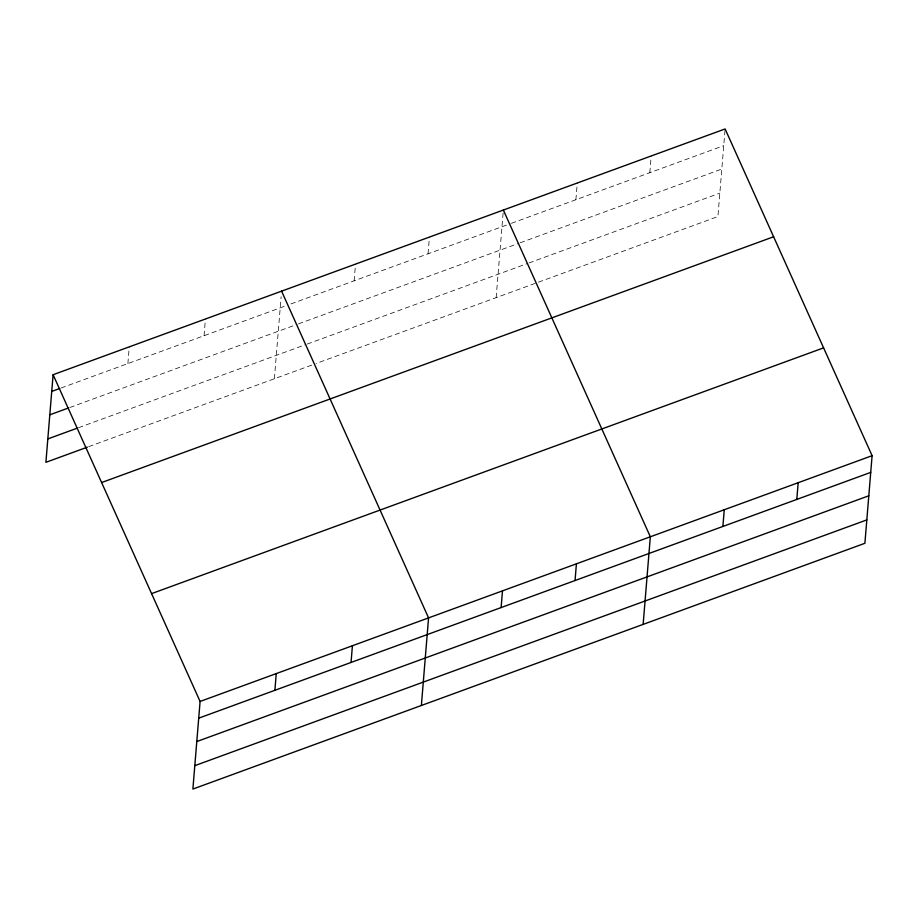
<?xml version="1.0" encoding="UTF-8"?>
<svg xmlns="http://www.w3.org/2000/svg" width="918" height="918" viewBox="0 0 918 918"><rect width="100%" height="100%" fill="white"/><g stroke="black" fill="none" stroke-linecap="round" stroke-linejoin="round"><path stroke-width="0.69" stroke-dasharray="4.59 3.44" d="M127.889 363.562L129.266 346.855M204.048 335.713L205.425 319.005M274.379 378.755L281.126 296.721M354.13 280.828L355.507 264.12M428.052 253.793L429.429 237.085M496.145 297.65L503.236 211.438M575.896 199.722L577.273 183.015M649.818 172.687L651.195 155.98M725.002 130.333L717.91 216.545L316.044 363.517M61.081 388.004L285.59 305.889M290.96 303.927L510.041 223.808M511.383 223.315L723.74 145.652M69.848 407.489L297.099 324.375M298.453 323.882L518.865 243.27M520.208 242.777L721.812 169.05M78.558 427.685L305.878 344.548M307.22 344.055L527.643 263.443M528.986 262.95L719.838 193.147M88.656 446.676L314.702 364.01"/><path stroke-width="1.38" d="M53.106 374.716L200.09 701.455L192.883 789.055L864.894 543.284L872.1 455.684L725.117 128.945L53.106 374.716L45.9 462.316L87.325 447.169M274.884 690.313L276.249 673.594M351.043 662.452L352.409 645.744M421.373 705.494L428.568 617.894L281.585 291.155M501.125 607.567L502.49 590.859M575.047 580.532L576.412 563.824M643.139 624.389L650.334 536.789L503.351 210.05M722.879 526.462L724.256 509.754M796.801 499.426L798.178 482.719M51.729 391.424L59.75 388.486M49.801 414.821L68.506 407.971M47.828 438.919L77.215 428.167M101.611 482.535L773.622 236.764M151.585 593.625L823.595 347.865M200.09 701.455L872.1 455.684M198.713 718.163L870.723 472.391M196.796 741.56L868.807 495.789M194.811 765.658L866.821 519.898"/></g></svg>
